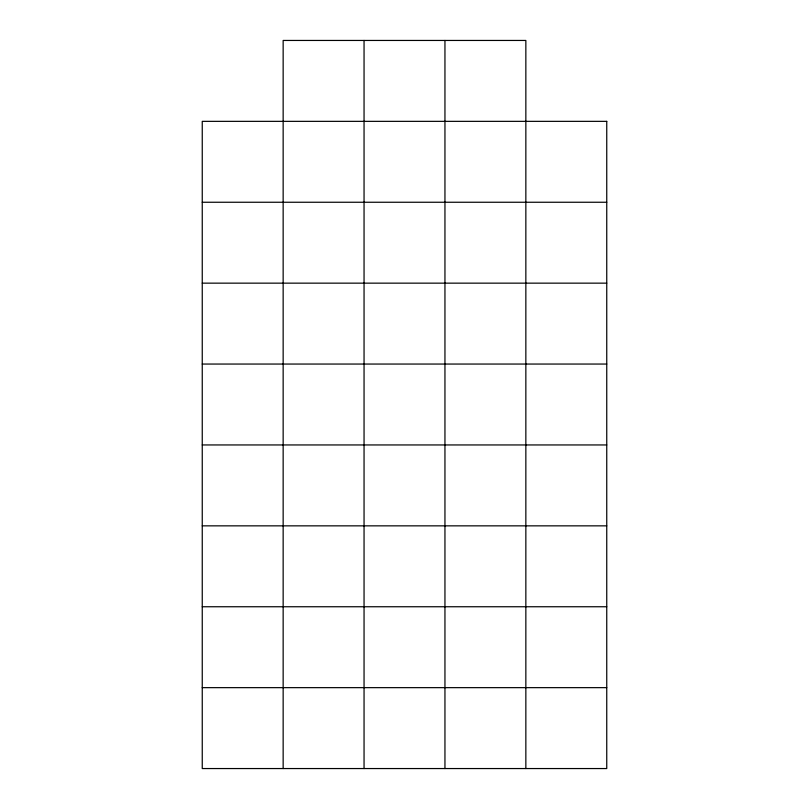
<?xml version="1.0" encoding="UTF-8"?>
<svg xmlns="http://www.w3.org/2000/svg" width="809" height="809" viewBox="0 0 809 809"><rect width="100%" height="100%" fill="white"/><g stroke="black" fill="none" stroke-linecap="round" stroke-linejoin="round"><path stroke-width="1.21" d="M202.25 202.25L606.75 202.25M202.25 283.15L606.75 283.15M202.25 364.05L606.75 364.05M202.25 444.95L606.75 444.95M202.25 525.85L606.75 525.85M202.25 606.75L606.75 606.75M202.25 687.65L606.75 687.65M525.85 768.55L525.85 40.45L283.15 40.45L283.15 768.55M444.95 40.45L444.95 768.55M364.05 40.45L364.05 768.55M606.75 121.35L202.25 121.35L202.25 768.55L606.75 768.55L606.75 121.35"/></g></svg>
